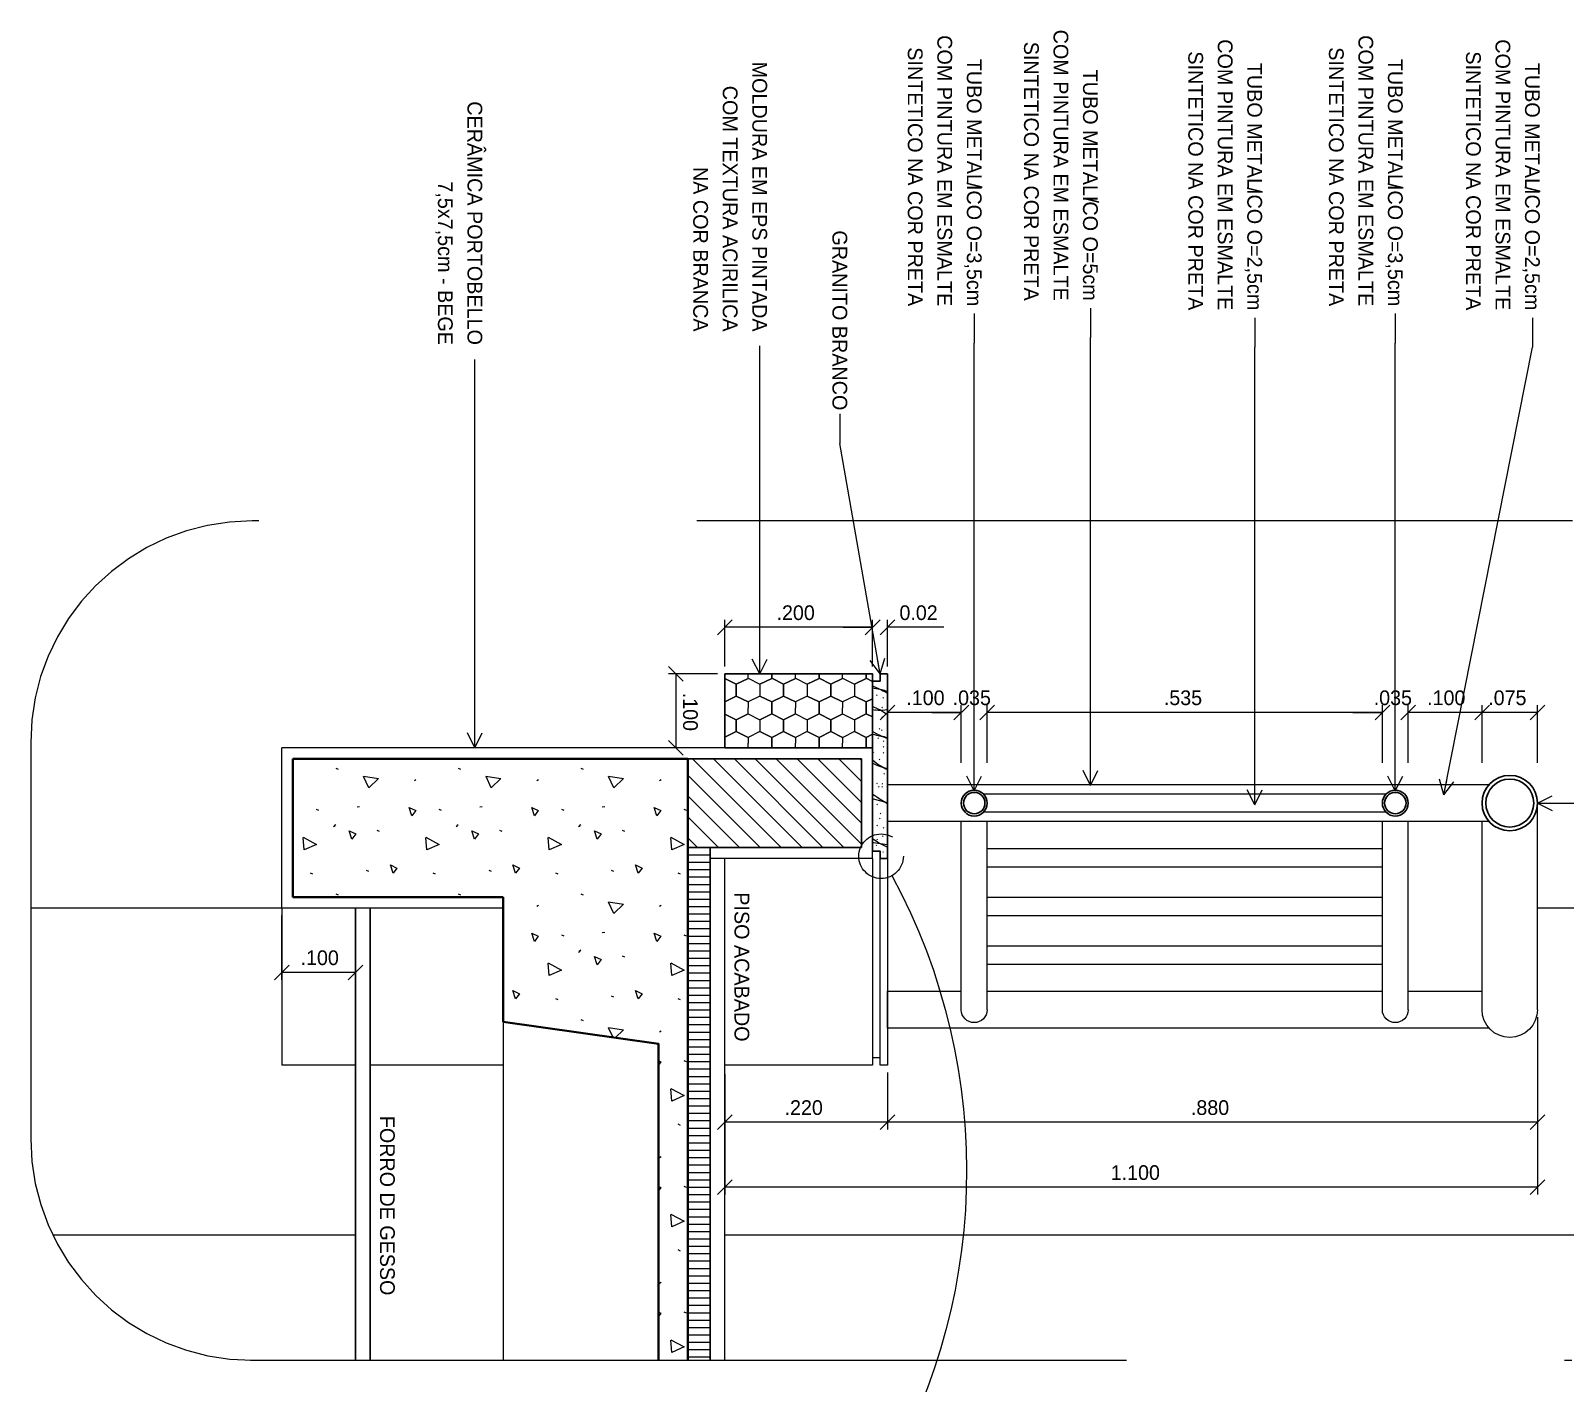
# Model space of a CAD drawing. Header units: metres. Extents: x -62 to 23, y -77 to 42.
# Drawn here: x -40.42 to -19.64, y -33.18 to -14.87 of the extents above; entities that cross this region are included whole.
import ezdxf
from ezdxf.enums import TextEntityAlignment as Align

# ---------------------------------------------------------------- set-up
doc = ezdxf.new("R2010")
doc.units = ezdxf.units.M
doc.header["$MEASUREMENT"] = 0
doc.linetypes.add('DGN Style 4', pattern=[3.163611, 1.580817, -0.790409, 0.001976, -0.790409])
for name, color, linetype, lineweight in [('11 - Acabamentos', 7, 'Continuous', 0), ('19 - Estrutura Metálica', 7, 'Continuous', 0), ('21 - Hachuras', 7, 'Continuous', 0), ('24 - Textos Gerais', 7, 'Continuous', 0), ('32 - Forro', 7, 'Continuous', 0), ('5 - Laje em Corte', 7, 'Continuous', 0), ('7 - Alvenaria', 7, 'Continuous', 0), ('Level 1-1', 7, 'Continuous', 0), ('Level 12', 7, 'Continuous', 0), ('Level 24-1', 7, 'Continuous', 0)]:
    doc.layers.add(name, color=color, linetype=linetype, lineweight=lineweight)
doc.styles.add('Style-CIVIL', font='CIVIL.shx')
doc.styles.add('Style-INTL_ENGINEERING', font='INTL_ENGINEERING.shx')
doc.dimstyles.get("Standard").update_dxf_attribs({"dimtxt": 0.18, "dimasz": 0.18, "dimexe": 0.18, "dimexo": 0.0625, "dimgap": 0.09, "dimtad": 0, "dimtih": 1, "dimtoh": 1, "dimdec": 4, "dimzin": 1, "dimdsep": 46, "dimtxsty": 'Standard', "dimcen": 0, "dimadec": 0, "dimazin": 0, "dimtfac": 1, "dimtdec": 4, "dimtofl": 0, "dimtmove": 0, "dimatfit": 3, "dimfxl": 0, "dimtolj": 1, "dimtzin": 1, "dimarcsym": 0})

# ---------------------------------------------------------------- blocks, each defined once
blk = doc.blocks.new('*U43')
at = {"layer": 'Level 24-1', "color": 7, "linetype": 'DGN Style 4', "lineweight": 13, "flags": 128}
for points in [[(1.2835, 0.2104), (-0.3169, 1.9802)], [(-1.4409, 0.9638), (0.1573, -0.8037)], [(0.7223, -0.8321), (1.2529, -0.3522)]]:
    blk.add_lwpolyline(points, dxfattribs=at)
at = {"layer": 'Level 24-1', "color": 7, "linetype": 'DGN Style 4', "lineweight": 13}
for centre, start, end in [((0.9846, -0.0555), 312.1218, 42.1218), ((0.454, -0.5354), 222.1218, 312.1218)]:
    blk.add_arc(centre, 0.4, start, end, dxfattribs=at)
blk = doc.blocks.new('*U44')
at = {"layer": '19 - Estrutura Metálica', "color": 172, "linetype": 'Continuous', "lineweight": 0, "ltscale": 10, "extrusion": (0, 0, -1), "flags": 128}
for points in [[(-0.3845, 0.025), (0.43, 0.025), (0.43, -0.025), (-0.3845, -0.025)], [(-0.2452, 0.0125), (0.3003, 0.0125)], [(0.3003, -0.0125), (-0.2452, -0.0125)]]:
    blk.add_lwpolyline(points, dxfattribs=at)
at = {"layer": '19 - Estrutura Metálica', "color": 172, "linetype": 'Continuous', "lineweight": 30, "ltscale": 10, "extrusion": (0, 0, -1)}
for centre, radius in [((-0.4125, 0), 0.0375), ((0.3125, 0), 0.0175), ((-0.2575, 0), 0.0175)]:
    blk.add_circle(centre, radius, dxfattribs=at)
blk = doc.blocks.new('*D128')
at = {"layer": 'Defpoints'}
for p in [(-20.02, -28.126), (-31.02, -28.901), (-31.02, -30.53), (-25.52, -30.53)]:
    blk.add_point(p, dxfattribs=at)
at = {"layer": 'Level 1-1', "color": 2, "linetype": 'Continuous', "lineweight": 0}
for p, q in [((-20.02, -28.225), (-20.02, -30.629)), ((-31.02, -29), (-31.02, -30.629)), ((-31.119, -30.629), (-30.92, -30.43)), ((-20.02, -30.53), (-31.02, -30.53)), ((-19.92, -30.43), (-20.119, -30.629))]:
    blk.add_line(p, q, dxfattribs=at)
at = {"layer": 'Level 1-1', "color": 2, "linetype": 'Continuous', "lineweight": 0, "style": 'Style-INTL_ENGINEERING'}
blk.add_text('1.100', height=0.199, dxfattribs=at).set_placement((-25.797, -30.331), align=Align.MIDDLE_LEFT)
blk = doc.blocks.new('_Oblique')
at = {"color": 0, "linetype": 'ByBlock', "lineweight": -2}
blk.add_line((0.5, 0.5), (-0.5, -0.5), dxfattribs=at)
blk = doc.blocks.new('*D130')
at = {"layer": 'Defpoints'}
for p in [(-31.02, -28.901), (-28.82, -28.876), (-31.02, -29.649), (-29.92, -29.649)]:
    blk.add_point(p, dxfattribs=at)
at = {"layer": 'Level 1-1', "color": 2, "linetype": 'Continuous', "lineweight": 0}
for p, q in [((-31.02, -29), (-31.02, -29.748)), ((-28.82, -28.975), (-28.82, -29.748)), ((-31.119, -29.749), (-30.92, -29.55)), ((-28.82, -29.649), (-31.02, -29.649)), ((-28.72, -29.55), (-28.919, -29.749))]:
    blk.add_line(p, q, dxfattribs=at)
at = {"layer": 'Level 1-1', "color": 2, "linetype": 'Continuous', "lineweight": 0, "style": 'Style-INTL_ENGINEERING'}
blk.add_text('.220', height=0.199, dxfattribs=at).set_placement((-30.212, -29.451), align=Align.MIDDLE_LEFT)
blk = doc.blocks.new('*D129')
at = {"layer": 'Defpoints'}
for p in [(-20.02, -28.126), (-28.82, -28.876), (-28.82, -29.649), (-24.42, -29.649)]:
    blk.add_point(p, dxfattribs=at)
at = {"layer": 'Level 1-1', "color": 2, "linetype": 'Continuous', "lineweight": 0}
for p, q in [((-20.02, -28.225), (-20.02, -29.748)), ((-28.82, -28.975), (-28.82, -29.748)), ((-28.919, -29.749), (-28.72, -29.55)), ((-20.02, -29.649), (-28.82, -29.649)), ((-19.92, -29.55), (-20.119, -29.749))]:
    blk.add_line(p, q, dxfattribs=at)
at = {"layer": 'Level 1-1', "color": 2, "linetype": 'Continuous', "lineweight": 0, "style": 'Style-INTL_ENGINEERING'}
blk.add_text('.880', height=0.199, dxfattribs=at).set_placement((-24.712, -29.451), align=Align.MIDDLE_LEFT)
blk = doc.blocks.new('*D132')
at = {"layer": 'Defpoints'}
for p in [(-21.77, -24.1), (-21.27, -24.1), (-21.77, -24.884), (-20.77, -24.884)]:
    blk.add_point(p, dxfattribs=at)
at = {"layer": 'Level 1-1', "color": 2, "linetype": 'Continuous', "lineweight": 0}
for p, q in [((-21.869, -24.2), (-21.67, -24.001)), ((-21.77, -24.785), (-21.77, -24.001)), ((-20.67, -24.001), (-20.869, -24.2)), ((-20.77, -24.785), (-20.77, -24.001)), ((-20.77, -24.1), (-21.77, -24.1))]:
    blk.add_line(p, q, dxfattribs=at)
at = {"layer": 'Level 1-1', "color": 2, "linetype": 'Continuous', "lineweight": 0, "style": 'Style-INTL_ENGINEERING'}
blk.add_text('.100', height=0.199, dxfattribs=at).set_placement((-21.514, -23.902), align=Align.MIDDLE_LEFT)
blk = doc.blocks.new('*D133')
at = {"layer": 'Defpoints'}
for p in [(-22.12, -24.1), (-21.945, -24.1), (-22.12, -24.884), (-21.77, -24.884)]:
    blk.add_point(p, dxfattribs=at)
at = {"layer": 'Level 1-1', "color": 2, "linetype": 'Continuous', "lineweight": 0}
for p, q in [((-22.02, -24.001), (-22.219, -24.2)), ((-22.12, -24.785), (-22.12, -24.001)), ((-21.869, -24.2), (-21.67, -24.001)), ((-21.77, -24.785), (-21.77, -24.001)), ((-22.519, -24.1), (-22.12, -24.1)), ((-21.371, -24.1), (-21.77, -24.1))]:
    blk.add_line(p, q, dxfattribs=at)
at = {"layer": 'Level 1-1', "color": 2, "linetype": 'Continuous', "lineweight": 0, "style": 'Style-INTL_ENGINEERING'}
blk.add_text('.035', height=0.199, dxfattribs=at).set_placement((-22.237, -23.902), align=Align.MIDDLE_LEFT)
blk = doc.blocks.new('*D134')
at = {"layer": 'Defpoints'}
for p in [(-27.47, -24.1), (-24.795, -24.1), (-27.47, -24.884), (-22.12, -24.884)]:
    blk.add_point(p, dxfattribs=at)
at = {"layer": 'Level 1-1', "color": 2, "linetype": 'Continuous', "lineweight": 0}
for p, q in [((-27.569, -24.2), (-27.37, -24.001)), ((-27.47, -24.785), (-27.47, -24.001)), ((-22.02, -24.001), (-22.219, -24.2)), ((-22.12, -24.785), (-22.12, -24.001)), ((-22.12, -24.1), (-27.47, -24.1))]:
    blk.add_line(p, q, dxfattribs=at)
at = {"layer": 'Level 1-1', "color": 2, "linetype": 'Continuous', "lineweight": 0, "style": 'Style-INTL_ENGINEERING'}
blk.add_text('.535', height=0.199, dxfattribs=at).set_placement((-25.078, -23.902), align=Align.MIDDLE_LEFT)
blk = doc.blocks.new('*D135')
at = {"layer": 'Defpoints'}
for p in [(-27.82, -24.1), (-27.645, -24.1), (-27.82, -24.884), (-27.47, -24.884)]:
    blk.add_point(p, dxfattribs=at)
at = {"layer": 'Level 1-1', "color": 2, "linetype": 'Continuous', "lineweight": 0}
for p, q in [((-27.72, -24.001), (-27.919, -24.2)), ((-27.82, -24.785), (-27.82, -24.001)), ((-27.569, -24.2), (-27.37, -24.001)), ((-27.47, -24.785), (-27.47, -24.001)), ((-28.219, -24.1), (-27.82, -24.1)), ((-27.071, -24.1), (-27.47, -24.1))]:
    blk.add_line(p, q, dxfattribs=at)
at = {"layer": 'Level 1-1', "color": 2, "linetype": 'Continuous', "lineweight": 0, "style": 'Style-INTL_ENGINEERING'}
blk.add_text('.035', height=0.199, dxfattribs=at).set_placement((-27.937, -23.902), align=Align.MIDDLE_LEFT)
blk = doc.blocks.new('*D136')
at = {"layer": 'Defpoints'}
for p in [(-28.82, -24.1), (-28.32, -24.1), (-28.82, -24.578), (-27.82, -24.884)]:
    blk.add_point(p, dxfattribs=at)
at = {"layer": 'Level 1-1', "color": 2, "linetype": 'Continuous', "lineweight": 0}
for p, q in [((-28.919, -24.2), (-28.72, -24.001)), ((-28.82, -24.479), (-28.82, -24.001)), ((-27.72, -24.001), (-27.919, -24.2)), ((-27.82, -24.785), (-27.82, -24.001)), ((-27.82, -24.1), (-28.82, -24.1))]:
    blk.add_line(p, q, dxfattribs=at)
at = {"layer": 'Level 1-1', "color": 2, "linetype": 'Continuous', "lineweight": 0, "style": 'Style-INTL_ENGINEERING'}
blk.add_text('.100', height=0.199, dxfattribs=at).set_placement((-28.564, -23.902), align=Align.MIDDLE_LEFT)
blk = doc.blocks.new('*D131')
at = {"layer": 'Defpoints'}
for p in [(-20.77, -24.1), (-20.395, -24.1), (-20.77, -24.884), (-20.02, -24.884)]:
    blk.add_point(p, dxfattribs=at)
at = {"layer": 'Level 1-1', "color": 2, "linetype": 'Continuous', "lineweight": 0}
for p, q in [((-20.869, -24.2), (-20.67, -24.001)), ((-20.77, -24.785), (-20.77, -24.001)), ((-19.92, -24.001), (-20.119, -24.2)), ((-20.02, -24.785), (-20.02, -24.001)), ((-20.02, -24.1), (-20.77, -24.1))]:
    blk.add_line(p, q, dxfattribs=at)
at = {"layer": 'Level 1-1', "color": 2, "linetype": 'Continuous', "lineweight": 0, "style": 'Style-INTL_ENGINEERING'}
blk.add_text('.075', height=0.199, dxfattribs=at).set_placement((-20.687, -23.902), align=Align.MIDDLE_LEFT)
blk = doc.blocks.new('*D137')
at = {"layer": 'Defpoints'}
for p in [(-31.02, -22.948), (-30.02, -22.948), (-31.02, -23.578), (-29.02, -23.578)]:
    blk.add_point(p, dxfattribs=at)
at = {"layer": 'Level 1-1', "color": 2, "linetype": 'Continuous', "lineweight": 0}
for p, q in [((-31.119, -23.048), (-30.92, -22.849)), ((-31.02, -23.479), (-31.02, -22.849)), ((-28.92, -22.849), (-29.119, -23.048)), ((-29.02, -23.479), (-29.02, -22.849)), ((-29.02, -22.948), (-31.02, -22.948))]:
    blk.add_line(p, q, dxfattribs=at)
at = {"layer": 'Level 1-1', "color": 2, "linetype": 'Continuous', "lineweight": 0, "style": 'Style-INTL_ENGINEERING'}
blk.add_text('.200', height=0.199, dxfattribs=at).set_placement((-30.321, -22.75), align=Align.MIDDLE_LEFT)
blk = doc.blocks.new('*D138')
at = {"layer": 'Defpoints'}
for p in [(-31.02, -23.578), (-31.686, -24.078), (-31.686, -24.578), (-31.02, -24.578)]:
    blk.add_point(p, dxfattribs=at)
at = {"layer": 'Level 1-1', "color": 2, "linetype": 'Continuous', "lineweight": 0}
for p, q in [((-31.785, -23.479), (-31.586, -23.678)), ((-31.119, -23.578), (-31.785, -23.578)), ((-31.686, -23.578), (-31.686, -24.578)), ((-31.586, -24.678), (-31.785, -24.479)), ((-31.119, -24.578), (-31.785, -24.578))]:
    blk.add_line(p, q, dxfattribs=at)
at = {"layer": 'Level 1-1', "color": 2, "linetype": 'Continuous', "lineweight": 0, "style": 'Style-INTL_ENGINEERING'}
blk.add_text('.100', height=0.199, rotation=270, dxfattribs=at).set_placement((-31.487, -23.834), align=Align.MIDDLE_LEFT)
blk = doc.blocks.new('*D139')
at = {"layer": 'Defpoints'}
for p in [(-37.02, -26.75), (-36.02, -26.75), (-37.02, -27.621), (-36.52, -27.621)]:
    blk.add_point(p, dxfattribs=at)
at = {"layer": 'Level 1-1', "color": 2, "linetype": 'Continuous', "lineweight": 0}
for p, q in [((-37.02, -26.849), (-37.02, -27.72)), ((-36.02, -26.849), (-36.02, -27.72)), ((-37.119, -27.72), (-36.92, -27.521)), ((-36.02, -27.621), (-37.02, -27.621)), ((-35.92, -27.521), (-36.119, -27.72))]:
    blk.add_line(p, q, dxfattribs=at)
at = {"layer": 'Level 1-1', "color": 2, "linetype": 'Continuous', "lineweight": 0, "style": 'Style-INTL_ENGINEERING'}
blk.add_text('.100', height=0.199, dxfattribs=at).set_placement((-36.764, -27.422), align=Align.MIDDLE_LEFT)
blk = doc.blocks.new('TerminatorOpen')
at = {"color": 0, "linetype": 'ByBlock', "lineweight": -2}
for q in [(-1, 0.5), (-1, 0), (-1, -0.5)]:
    blk.add_line((0, 0), q, dxfattribs=at)
blk = doc.blocks.new('*D318')
at = {"layer": 'Defpoints'}
for p in [(-28.82, -22.948), (-28.356, -22.948), (-29.02, -23.578), (-28.82, -23.578)]:
    blk.add_point(p, dxfattribs=at)
at = {"layer": 'Level 1-1', "color": 2, "linetype": 'Continuous', "lineweight": 0}
for p, q in [((-28.92, -22.849), (-29.119, -23.048)), ((-29.02, -23.479), (-29.02, -22.849)), ((-28.919, -23.048), (-28.72, -22.849)), ((-28.82, -23.479), (-28.82, -22.849)), ((-29.419, -22.948), (-29.02, -22.948)), ((-28.055, -22.948), (-28.82, -22.948))]:
    blk.add_line(p, q, dxfattribs=at)
at = {"layer": 'Level 1-1', "color": 2, "linetype": 'Continuous', "lineweight": 0, "style": 'Style-INTL_ENGINEERING'}
blk.add_text('0.02', height=0.199, dxfattribs=at).set_placement((-28.657, -22.75), align=Align.MIDDLE_LEFT)
blk = doc.blocks.new('*U323')
at = {"layer": '24 - Textos Gerais', "color": 2, "linetype": 'Continuous', "lineweight": 0}
blk.add_line((-0.6886, 0.05), (-0.5886, 0.05), dxfattribs=at)
at = {"layer": '24 - Textos Gerais', "color": 2, "linetype": 'Continuous', "lineweight": 0, "extrusion": (0, 0, -1), "insert": (-0.5398, 0.075), "char_height": 0.05, "attachment_point": 3, "text_direction": (-1, 0, 0), "line_spacing_factor": 1.2, "style": 'Style-CIVIL'}
blk.add_mtext('MOLDURA EM EPS PINTADA\\PCOM TEXTURA ACIRILICA\\PNA COR BRANCA\\P', dxfattribs=at)

msp = doc.modelspace()

# ---------------------------------------------------------------- hatches: boundary and pattern name
at = {"layer": '11 - Acabamentos', "linetype": 'Continuous', "lineweight": 0}
h = msp.add_hatch(dxfattribs=at)
h.set_pattern_fill('HONEY', color=8, style=0)
h.set_pattern_definition([(270, (-26.70653, -23.7196), (-0.64, 0.48), [0.16, -0.32]), (333.435, (-26.70653, -23.8796), (-1.28, 0.48), [0.178885, -1.96774]), (386.565, (-26.54653, -23.9596), (1.28, 0.48), [0.178885, -1.96774]), (450, (-26.38653, -23.8796), (-0.64, 0.48), [0.16, -0.32]), (153.435, (-26.38653, -23.7196), (-1.28, 0.48), [0.178885, -1.96774]), (206.565, (-26.54653, -23.6396), (1.28, 0.48), [0.178885, -1.96774]), (270, (-26.38653, -23.7196), (-0.64, 0.48), [0.16, -0.32]), (333.435, (-26.38653, -23.8796), (-1.28, 0.48), [0.178885, -1.96774]), (270, (-26.54653, -23.9596), (-0.64, 0.48), [0.08, -0.4]), (270, (-26.54653, -23.5596), (-0.64, 0.48), [0.08, -0.4]), (333.435, (-26.54653, -23.6396), (-1.28, 0.48), [0.178885, -1.96774]), (386.565, (-26.38653, -23.7196), (1.28, 0.48), [0.178885, -1.96774]), (206.565, (-26.22653, -23.6396), (1.28, 0.48), [0.178885, -1.96774]), (450, (-26.54653, -24.0396), (-0.64, 0.48), [0.08, -0.4]), (153.435, (-26.54653, -23.9596), (-1.28, 0.48), [0.178885, -1.96774]), (206.565, (-26.70653, -23.8796), (1.28, 0.48), [0.178885, -1.96774]), (333.435, (-26.86653, -23.6396), (-1.28, 0.48), [0.178885, -1.96774]), (386.565, (-26.70653, -23.7196), (1.28, 0.48), [0.178885, -1.96774]), (450, (-26.54653, -23.6396), (-0.64, 0.48), [0.08, -0.4]), (153.435, (-26.22653, -23.9596), (-1.28, 0.48), [0.178885, -1.96774]), (206.565, (-26.38653, -23.8796), (1.28, 0.48), [0.178885, -1.96774]), (270, (-26.22653, -23.9596), (-0.64, 0.48), [0.08, -0.4]), (450, (-26.22653, -23.6396), (-0.64, 0.48), [0.08, -0.4])])
h.paths.add_polyline_path([(-31.0198, -23.5782), (-31.0198, -24.5782), (-29.0198, -24.5782), (-29.0198, -23.5782)])

# ---------------------------------------------------------------- linework, layer by layer
at = {"layer": '11 - Acabamentos', "color": 30, "linetype": 'Continuous', "lineweight": 0}
for p, q in [((-28.9277, -23.6699), (-28.9198, -23.6782)), ((-28.9277, -23.6699), (-28.9198, -23.6782)), ((-28.9683, -23.8642), (-28.9605, -23.8725)), ((-28.9535, -23.7731), (-28.9457, -23.7815)), ((-28.8737, -23.7927), (-28.8659, -23.8011)), ((-28.9797, -24.0607), (-28.9718, -24.0691)), ((-28.8938, -24.0293), (-28.8859, -24.0376)), ((-28.8809, -23.9001), (-28.8731, -23.9085)), ((-28.8938, -24.1623), (-28.8859, -24.1706)), ((-28.9478, -24.4449), (-28.9399, -24.4533)), ((-28.9323, -24.319), (-28.9245, -24.3273)), ((-28.8989, -24.337), (-28.8911, -24.3453)), ((-28.8783, -24.4835), (-28.8705, -24.4918)), ((-29.0146, -24.6351), (-29.0068, -24.6434)), ((-28.8783, -24.5629), (-28.8705, -24.5712)), ((-28.8783, -24.6423), (-28.8705, -24.6506)), ((-28.9798, -24.7736), (-28.972, -24.7819)), ((-28.9298, -24.7327), (-28.9219, -24.7411)), ((-28.8681, -24.928), (-28.8602, -24.9364)), ((-28.9658, -25.0565), (-28.9579, -25.0648)), ((-28.9406, -25.1052), (-28.9328, -25.1135)), ((-28.8965, -25.0611), (-28.8886, -25.0694)), ((-28.8965, -25.1052), (-28.8886, -25.1135)), ((-28.9406, -25.2574), (-28.9328, -25.2658)), ((-28.9632, -25.3443), (-28.9553, -25.3526)), ((-28.9273, -25.5318), (-28.9195, -25.5401)), ((-28.9169, -25.4651), (-28.9091, -25.4734)), ((-28.9632, -25.627), (-28.9553, -25.6353)), ((-28.8759, -25.6602), (-28.8681, -25.6686)), ((-28.9736, -25.8941), (-28.9658, -25.9024)), ((-28.9632, -25.8171), (-28.9553, -25.8255)), ((-28.8853, -25.7717), (-28.8774, -25.78)), ((-28.8835, -25.9842), (-28.8756, -25.9925))]:
    msp.add_line(p, q, dxfattribs=at)
at = {"layer": '11 - Acabamentos', "color": 30, "linetype": 'Continuous', "lineweight": 13}
for p, q in [((-37.0198, -26.7505), (-37.0198, -24.5782)), ((-29.0198, -24.5782), (-37.0198, -24.5782)), ((-29.0198, -26.0782), (-31.2198, -26.0782)), ((-31.0198, -32.8729), (-31.0198, -26.0782)), ((-29.0198, -26.0782), (-29.0198, -28.8761)), ((-37.0198, -26.7505), (-40.4164, -26.7505)), ((-34.0198, -26.7505), (-37.0198, -26.7505)), ((-16.5446, -26.7505), (-20.0198, -26.7505)), ((-28.9198, -28.7761), (-29.0198, -28.7761)), ((-29.0198, -28.8761), (-31.0198, -28.8761)), ((-36.0198, -31.1777), (-40.1177, -31.1777)), ((-16.843, -31.1777), (-31.0198, -31.1777))]:
    msp.add_line(p, q, dxfattribs=at)
at = {"layer": '11 - Acabamentos', "color": 30, "linetype": 'Continuous', "lineweight": 30}
msp.add_line((-31.2198, -32.8729), (-31.2198, -25.9282), dxfattribs=at)
at = {"layer": '11 - Acabamentos', "color": 30, "linetype": 'Continuous', "lineweight": 30, "flags": 128}
for points in [[(-31.0198, -23.5782), (-31.0198, -24.5782), (-29.0198, -24.5782), (-29.0198, -23.5782)], [(-28.9198, -23.5782), (-28.8198, -23.5782), (-28.8198, -26.0782), (-28.9198, -26.0782), (-28.9198, -25.9782), (-29.0198, -25.9782), (-29.0198, -23.6782), (-28.9198, -23.6782)]]:
    msp.add_lwpolyline(points, close=True, dxfattribs=at)
at = {"layer": '11 - Acabamentos', "color": 30, "linetype": 'Continuous', "lineweight": 0, "flags": 128}
for points in [[(-29.0198, -23.7415), (-28.9313, -23.7789), (-28.909, -23.7919), (-28.8829, -23.8063), (-28.8593, -23.8181), (-28.8305, -23.8311), (-28.8198, -23.8376)], [(-29.0198, -23.7654), (-28.9993, -23.771), (-28.9457, -23.7815), (-28.9221, -23.7841), (-28.9012, -23.7906), (-28.8659, -23.8011), (-28.8397, -23.8076), (-28.8198, -23.8113)], [(-29.0198, -24.0187), (-29.0085, -24.0246), (-28.9692, -24.0429), (-28.9417, -24.0547), (-28.9156, -24.0665), (-28.8842, -24.0861), (-28.8672, -24.0992), (-28.8475, -24.1109), (-28.8214, -24.1253), (-28.8198, -24.1261)], [(-29.0198, -24.0602), (-28.998, -24.0665), (-28.9457, -24.0717), (-28.9195, -24.0717), (-28.8946, -24.0691), (-28.8567, -24.0639), (-28.8292, -24.0599), (-28.8198, -24.0582)], [(-29.0198, -24.3569), (-29.0019, -24.3672), (-28.9614, -24.3881), (-28.8724, -24.4299), (-28.8502, -24.4391), (-28.8198, -24.4542)], [(-29.0198, -24.3934), (-28.9928, -24.4012), (-28.9666, -24.409), (-28.8881, -24.426), (-28.8659, -24.4286), (-28.8462, -24.4338), (-28.8214, -24.4443), (-28.8198, -24.4445)], [(-29.0198, -24.7419), (-28.9929, -24.7649), (-28.9511, -24.7989), (-28.8412, -24.863), (-28.8198, -24.8747)], [(-29.0198, -24.7856), (-29.0178, -24.7872), (-28.9916, -24.8015), (-28.955, -24.8198), (-28.9262, -24.829), (-28.9013, -24.8355), (-28.8765, -24.8434), (-28.8542, -24.8499), (-28.8215, -24.8617), (-28.8198, -24.8624)], [(-29.0198, -25.2036), (-29.0106, -25.2109), (-28.99, -25.2246), (-28.9648, -25.2429), (-28.9328, -25.2658), (-28.8198, -25.3332)], [(-29.0198, -25.267), (-29.0106, -25.2688), (-28.8412, -25.3146), (-28.8198, -25.3194)], [(-29.0198, -25.8089), (-28.9969, -25.8265), (-28.9602, -25.8494), (-28.935, -25.8677), (-28.8198, -25.9261)], [(-29.0198, -25.8615), (-29.0037, -25.8632), (-28.9808, -25.8677), (-28.8824, -25.8815), (-28.8274, -25.8906), (-28.8198, -25.8924)]]:
    msp.add_lwpolyline(points, dxfattribs=at)
at = {"layer": '11 - Acabamentos', "color": 30, "linetype": 'Continuous', "lineweight": 13, "flags": 128}
for points in [[(-29.0198, -26.0782), (-29.0198, -24.5782)], [(-28.8198, -26.0782), (-28.8198, -28.8761), (-28.9198, -28.8761), (-28.9198, -26.0782)]]:
    msp.add_lwpolyline(points, dxfattribs=at)
at = {"layer": '19 - Estrutura Metálica', "color": 172, "linetype": 'Continuous', "lineweight": 0, "ltscale": 10}
for p, q in [((-20.0198, -28.1261), (-20.0198, -25.3282)), ((-27.8198, -28.1261), (-27.8198, -25.5782)), ((-27.4698, -28.1261), (-27.4698, -25.5782)), ((-22.1198, -28.1261), (-22.1198, -25.5782)), ((-21.7698, -28.1261), (-21.7698, -25.5782)), ((-20.7698, -28.1261), (-20.7698, -25.5782))]:
    msp.add_line(p, q, dxfattribs=at)
at = {"layer": '19 - Estrutura Metálica', "color": 172, "linetype": 'Continuous', "lineweight": 0, "ltscale": 10, "flags": 128}
for points in [[(-27.4698, -25.9437), (-22.1198, -25.9437)], [(-22.1198, -26.1937), (-27.4698, -26.1937)], [(-27.4698, -26.6027), (-22.1198, -26.6027)], [(-22.1198, -26.8527), (-27.4698, -26.8527)], [(-27.4698, -27.2616), (-22.1198, -27.2616)], [(-22.1198, -27.5116), (-27.4698, -27.5116)], [(-20.6743, -28.3761), (-28.8198, -28.3761), (-28.8198, -27.8761), (-27.8198, -27.8761)], [(-27.4698, -27.8761), (-22.1198, -27.8761)], [(-21.7698, -27.8761), (-20.7698, -27.8761)]]:
    msp.add_lwpolyline(points, dxfattribs=at)
at = {"layer": '19 - Estrutura Metálica', "color": 172, "linetype": 'Continuous', "lineweight": 30, "ltscale": 10}
for centre, radius in [((-20.3948, -25.3282), 0.325), ((-27.6448, -25.3282), 0.145), ((-21.9448, -25.3282), 0.145)]:
    msp.add_circle(centre, radius, dxfattribs=at)
at = {"layer": '19 - Estrutura Metálica', "color": 172, "linetype": 'Continuous', "lineweight": 0, "ltscale": 10, "extrusion": (0, 0, -1)}
for centre, radius in [((27.6448, -28.1261), 0.175), ((21.9448, -28.1261), 0.175), ((20.3948, -28.1261), 0.375)]:
    msp.add_arc(centre, radius, 180, 0, dxfattribs=at)
at = {"layer": '21 - Hachuras', "color": 8, "linetype": 'Continuous', "lineweight": 0}
for p, q in [((-36.2887, -24.8565), (-36.2567, -24.8708)), ((-34.6294, -24.8565), (-34.5974, -24.8708)), ((-32.9702, -24.8565), (-32.9382, -24.8708)), ((-31.4579, -24.7282), (-30.2579, -25.9282)), ((-31.175, -24.7282), (-29.975, -25.9282)), ((-30.8922, -24.7282), (-29.6922, -25.9282)), ((-30.6094, -24.7282), (-29.4094, -25.9282)), ((-30.3265, -24.7282), (-29.1698, -25.8849)), ((-30.0437, -24.7282), (-29.1698, -25.6021)), ((-29.7608, -24.7282), (-29.1698, -25.3192)), ((-29.478, -24.7282), (-29.1698, -25.0364)), ((-29.1951, -24.7282), (-29.1698, -24.7535)), ((-36.861, -25.0128), (-36.8698, -25.0187)), ((-35.2017, -25.0128), (-35.2231, -25.027)), ((-33.5425, -25.0128), (-33.5638, -25.027)), ((-31.8832, -25.0128), (-31.9045, -25.027)), ((-31.5198, -24.9491), (-30.5407, -25.9282)), ((-31.5198, -25.232), (-30.8236, -25.9282)), ((-36.552, -25.4107), (-36.52, -25.4249)), ((-35.9659, -25.3778), (-35.9978, -25.3814)), ((-34.8927, -25.4107), (-34.8608, -25.4249)), ((-34.3066, -25.3778), (-34.3386, -25.3814)), ((-33.2335, -25.4107), (-33.2015, -25.4249)), ((-32.6473, -25.3778), (-32.6793, -25.3814)), ((-31.5742, -25.4107), (-31.5422, -25.4249)), ((-31.5198, -25.5148), (-31.1064, -25.9282)), ((-36.2968, -25.6345), (-36.3181, -25.6487)), ((-36.2887, -25.6203), (-36.31, -25.6345)), ((-35.731, -25.6949), (-35.699, -25.7091)), ((-34.6375, -25.6345), (-34.6588, -25.6487)), ((-34.6294, -25.6203), (-34.6507, -25.6345)), ((-34.0717, -25.6949), (-34.0398, -25.7091)), ((-32.9783, -25.6345), (-32.9996, -25.6487)), ((-32.9702, -25.6203), (-32.9915, -25.6345)), ((-32.4125, -25.6949), (-32.3805, -25.7091)), ((-31.5198, -25.7976), (-31.3893, -25.9282)), ((-31.5198, -25.9282), (-31.2198, -25.9282)), ((-31.5198, -26.0282), (-31.2198, -26.0282)), ((-31.5198, -26.1282), (-31.2198, -26.1282)), ((-36.6337, -26.2703), (-36.6017, -26.2845)), ((-35.8766, -26.2348), (-35.8447, -26.249)), ((-34.9744, -26.2703), (-34.9424, -26.2845)), ((-34.2174, -26.2348), (-34.1854, -26.249)), ((-33.3152, -26.2703), (-33.2832, -26.2845)), ((-32.5581, -26.2348), (-32.5262, -26.249)), ((-31.6559, -26.2703), (-31.6239, -26.2845)), ((-31.5198, -26.2282), (-31.2198, -26.2282)), ((-31.5198, -26.3282), (-31.2198, -26.3282)), ((-36.2887, -26.558), (-36.2567, -26.5723)), ((-34.6294, -26.558), (-34.5974, -26.5723)), ((-32.9702, -26.558), (-32.9382, -26.5723)), ((-31.5198, -26.4282), (-31.2198, -26.4282)), ((-31.5198, -26.5282), (-31.2198, -26.5282)), ((-33.5425, -26.7143), (-33.5638, -26.7285)), ((-31.8832, -26.7143), (-31.9045, -26.7285)), ((-31.5198, -26.6282), (-31.2198, -26.6282)), ((-31.5198, -26.7282), (-31.2198, -26.7282)), ((-31.5198, -26.8282), (-31.2198, -26.8282)), ((-31.5198, -26.9282), (-31.2198, -26.9282)), ((-33.2335, -27.1122), (-33.2015, -27.1264)), ((-32.6473, -27.0793), (-32.6793, -27.0829)), ((-31.5742, -27.1122), (-31.5422, -27.1264)), ((-31.5198, -27.0282), (-31.2198, -27.0282)), ((-31.5198, -27.1282), (-31.2198, -27.1282)), ((-32.9783, -27.336), (-32.9996, -27.3502)), ((-32.9702, -27.3218), (-32.9915, -27.336)), ((-32.4125, -27.3964), (-32.3805, -27.4106)), ((-31.5198, -27.2282), (-31.2198, -27.2282)), ((-31.5198, -27.3282), (-31.2198, -27.3282)), ((-31.5198, -27.4282), (-31.2198, -27.4282)), ((-31.5198, -27.5282), (-31.2198, -27.5282)), ((-31.5198, -27.6282), (-31.2198, -27.6282)), ((-31.5198, -27.7282), (-31.2198, -27.7282)), ((-31.5198, -27.8282), (-31.2198, -27.8282)), ((-33.3152, -27.9718), (-33.2832, -27.986)), ((-32.5581, -27.9363), (-32.5262, -27.9505)), ((-31.6559, -27.9718), (-31.6239, -27.986)), ((-31.5198, -27.9282), (-31.2198, -27.9282)), ((-31.5198, -28.0282), (-31.2198, -28.0282)), ((-31.5198, -28.1282), (-31.2198, -28.1282)), ((-31.5198, -28.2282), (-31.2198, -28.2282)), ((-32.9702, -28.2595), (-32.9382, -28.2738)), ((-32.5342, -28.5001), (-32.5937, -28.3718)), ((-31.8832, -28.4158), (-31.9045, -28.43)), ((-31.5198, -28.3282), (-31.2198, -28.3282)), ((-31.5198, -28.4282), (-31.2198, -28.4282)), ((-31.5198, -28.5282), (-31.2198, -28.5282)), ((-31.5198, -28.6282), (-31.2198, -28.6282)), ((-31.5742, -28.8137), (-31.5422, -28.8279)), ((-31.5198, -28.7282), (-31.2198, -28.7282)), ((-31.5198, -28.8282), (-31.2198, -28.8282)), ((-31.5198, -28.9282), (-31.2198, -28.9282)), ((-31.5198, -29.0282), (-31.2198, -29.0282)), ((-31.5198, -29.1282), (-31.2198, -29.1282)), ((-31.5198, -29.2282), (-31.2198, -29.2282)), ((-31.5198, -29.3282), (-31.2198, -29.3282)), ((-31.5198, -29.4282), (-31.2198, -29.4282)), ((-31.6559, -29.6733), (-31.6239, -29.6875)), ((-31.5198, -29.5282), (-31.2198, -29.5282)), ((-31.5198, -29.6282), (-31.2198, -29.6282)), ((-31.5198, -29.7282), (-31.2198, -29.7282)), ((-31.5198, -29.8282), (-31.2198, -29.8282)), ((-31.8832, -30.1173), (-31.9045, -30.1315)), ((-31.5198, -29.9282), (-31.2198, -29.9282)), ((-31.5198, -30.0282), (-31.2198, -30.0282)), ((-31.5198, -30.1282), (-31.2198, -30.1282)), ((-31.5198, -30.2282), (-31.2198, -30.2282)), ((-31.5198, -30.3282), (-31.2198, -30.3282)), ((-31.5742, -30.5152), (-31.5422, -30.5294)), ((-31.5198, -30.4282), (-31.2198, -30.4282)), ((-31.5198, -30.5282), (-31.2198, -30.5282)), ((-31.5198, -30.6282), (-31.2198, -30.6282)), ((-31.5198, -30.7282), (-31.2198, -30.7282)), ((-31.5198, -30.8282), (-31.2198, -30.8282)), ((-31.5198, -30.9282), (-31.2198, -30.9282)), ((-31.5198, -31.0282), (-31.2198, -31.0282)), ((-31.5198, -31.1282), (-31.2198, -31.1282)), ((-31.5198, -31.2282), (-31.2198, -31.2282)), ((-31.5198, -31.3282), (-31.2198, -31.3282)), ((-31.6559, -31.3748), (-31.6239, -31.389)), ((-31.5198, -31.4282), (-31.2198, -31.4282)), ((-31.5198, -31.5282), (-31.2198, -31.5282)), ((-31.5198, -31.6282), (-31.2198, -31.6282)), ((-31.5198, -31.7282), (-31.2198, -31.7282)), ((-31.8832, -31.8188), (-31.9045, -31.833)), ((-31.5198, -31.8282), (-31.2198, -31.8282)), ((-31.5198, -31.9282), (-31.2198, -31.9282)), ((-31.5198, -32.0282), (-31.2198, -32.0282)), ((-31.5198, -32.1282), (-31.2198, -32.1282)), ((-31.5742, -32.2167), (-31.5422, -32.2309)), ((-31.5198, -32.2282), (-31.2198, -32.2282)), ((-31.5198, -32.3282), (-31.2198, -32.3282)), ((-31.5198, -32.4282), (-31.2198, -32.4282)), ((-31.5198, -32.5282), (-31.2198, -32.5282)), ((-31.5198, -32.6282), (-31.2198, -32.6282)), ((-31.5198, -32.7282), (-31.2198, -32.7282)), ((-31.5198, -32.8282), (-31.2198, -32.8282))]:
    msp.add_line(p, q, dxfattribs=at)
at = {"layer": '21 - Hachuras', "color": 8, "linetype": 'Continuous', "lineweight": 0, "flags": 128}
for points in [[(-35.9134, -24.9654), (-35.7104, -24.9936), (-35.8417, -25.1208), (-35.9122, -24.9688)], [(-34.2541, -24.9654), (-34.0511, -24.9936), (-34.1825, -25.1208), (-34.2529, -24.9688)], [(-32.5949, -24.9654), (-32.3919, -24.9936), (-32.5232, -25.1208), (-32.5937, -24.9688)], [(-36.8698, -25.4259), (-36.8646, -25.4284), (-36.8698, -25.4354)], [(-35.2941, -25.3858), (-35.2053, -25.4284), (-35.2586, -25.4995), (-35.2941, -25.3858)], [(-33.6348, -25.3858), (-33.546, -25.4284), (-33.5993, -25.4995), (-33.6348, -25.3858)], [(-31.9756, -25.3858), (-31.8868, -25.4284), (-31.9401, -25.4995), (-31.9756, -25.3858)], [(-36.104, -25.702), (-36.0152, -25.7446), (-36.0685, -25.8157), (-36.104, -25.702)], [(-34.4447, -25.702), (-34.3559, -25.7446), (-34.4092, -25.8157), (-34.4447, -25.702)], [(-32.7855, -25.702), (-32.6966, -25.7446), (-32.7499, -25.8157), (-32.7855, -25.702)], [(-36.7296, -25.7908), (-36.5484, -25.8867), (-36.7154, -25.9613), (-36.7296, -25.7944)], [(-35.0703, -25.7908), (-34.8892, -25.8867), (-35.0561, -25.9613), (-35.0703, -25.7944)], [(-33.4111, -25.7908), (-33.2299, -25.8867), (-33.3968, -25.9613), (-33.4111, -25.7944)], [(-31.7518, -25.7908), (-31.5706, -25.8867), (-31.7376, -25.9613), (-31.7518, -25.7944)], [(-35.548, -26.1645), (-35.4592, -26.2071), (-35.5125, -26.2781), (-35.548, -26.1645)], [(-33.8888, -26.1645), (-33.7999, -26.2071), (-33.8532, -26.2781), (-33.8888, -26.1645)], [(-32.2295, -26.1645), (-32.1407, -26.2071), (-32.194, -26.2781), (-32.2295, -26.1645)], [(-32.5949, -26.6669), (-32.3919, -26.6951), (-32.5232, -26.8223), (-32.5937, -26.6703)], [(-33.6348, -27.0873), (-33.546, -27.1299), (-33.5993, -27.201), (-33.6348, -27.0873)], [(-31.9756, -27.0873), (-31.8868, -27.1299), (-31.9401, -27.201), (-31.9756, -27.0873)], [(-32.7855, -27.4035), (-32.6966, -27.4461), (-32.7499, -27.5172), (-32.7855, -27.4035)], [(-33.4111, -27.4923), (-33.2299, -27.5882), (-33.3968, -27.6628), (-33.4111, -27.4959)], [(-31.7518, -27.4923), (-31.5706, -27.5882), (-31.7376, -27.6628), (-31.7518, -27.4959)], [(-33.8888, -27.866), (-33.7999, -27.9086), (-33.8532, -27.9796), (-33.8888, -27.866)], [(-32.2295, -27.866), (-32.1407, -27.9086), (-32.194, -27.9796), (-32.2295, -27.866)], [(-32.5949, -28.3684), (-32.3919, -28.3966), (-32.5033, -28.5045)], [(-31.9198, -28.8156), (-31.8868, -28.8314), (-31.9198, -28.8755)], [(-31.7518, -29.1938), (-31.5706, -29.2897), (-31.7376, -29.3643), (-31.7518, -29.1974)], [(-31.9198, -30.5171), (-31.8868, -30.5329), (-31.9198, -30.577)], [(-31.7518, -30.8953), (-31.5706, -30.9912), (-31.7376, -31.0658), (-31.7518, -30.8989)], [(-31.9198, -32.2186), (-31.8868, -32.2344), (-31.9198, -32.2785)], [(-31.7518, -32.5968), (-31.5706, -32.6927), (-31.7376, -32.7673), (-31.7518, -32.6004)]]:
    msp.add_lwpolyline(points, dxfattribs=at)
at = {"layer": '24 - Textos Gerais', "color": 2, "linetype": 'Continuous', "lineweight": 0, "extrusion": (0, 0, -1)}
msp.add_line((-34.4045, -19.7199), (-34.4045, -19.3199), dxfattribs=at)
at = {"layer": '32 - Forro', "color": 30, "linetype": 'Continuous', "lineweight": 30}
for p, q in [((-36.0198, -26.7505), (-36.0198, -32.8727)), ((-35.8198, -26.7505), (-35.8198, -32.8727))]:
    msp.add_line(p, q, dxfattribs=at)
at = {"layer": '5 - Laje em Corte', "color": 1, "linetype": 'Continuous', "lineweight": 40}
for p, q in [((-31.5198, -24.7282), (-36.8698, -24.7282)), ((-36.8698, -26.6005), (-36.8698, -24.7282)), ((-31.5198, -32.8729), (-31.5198, -24.7282)), ((-34.0198, -26.6005), (-36.8698, -26.6005))]:
    msp.add_line(p, q, dxfattribs=at)
at = {"layer": '5 - Laje em Corte', "color": 1, "linetype": 'Continuous', "lineweight": 0}
for p, q in [((-37.0198, -26.7505), (-37.0198, -28.8761)), ((-34.0198, -28.2878), (-34.0198, -32.8728)), ((-36.0198, -28.8761), (-37.0198, -28.8761)), ((-34.0198, -28.8761), (-35.8198, -28.8761))]:
    msp.add_line(p, q, dxfattribs=at)
at = {"layer": '5 - Laje em Corte', "color": 1, "linetype": 'Continuous', "lineweight": 40, "flags": 128}
msp.add_lwpolyline([(-31.9198, -32.8729), (-31.9198, -28.5878), (-34.0198, -28.2878), (-34.0198, -26.6005)], dxfattribs=at)
at = {"layer": '7 - Alvenaria', "color": 7, "linetype": 'Continuous', "lineweight": 30, "ltscale": 10}
for p, q in [((-29.1698, -24.7282), (-31.5198, -24.7282)), ((-29.1698, -25.9282), (-31.5198, -25.9282))]:
    msp.add_line(p, q, dxfattribs=at)
at = {"layer": '7 - Alvenaria', "color": 7, "linetype": 'Continuous', "lineweight": 30, "ltscale": 10, "flags": 128}
msp.add_lwpolyline([(-29.1698, -25.9282), (-29.1698, -24.7282)], dxfattribs=at)
at = {"layer": 'Level 1-1', "color": 2, "linetype": 'Continuous', "lineweight": 0, "extrusion": (0, 0, -1)}
msp.add_arc((36.1636, -30.3068), 8.4153, 151.64567, 211.87581, dxfattribs=at)
at = {"layer": 'Level 12', "color": 2, "linetype": 'Continuous', "lineweight": 0}
for p, q in [((-26.0723, -18.626), (-26.0724, -19.026)), ((-27.6448, -18.7004), (-27.6449, -19.1004)), ((-23.8484, -18.7557), (-23.8484, -19.1557)), ((-21.9448, -18.7004), (-21.9448, -19.1004)), ((-20.089, -18.7557), (-20.089, -19.1557)), ((-29.4646, -20.0569), (-29.4646, -20.4569))]:
    msp.add_line(p, q, dxfattribs=at)
at = {"layer": 'Level 24-1', "color": 7, "linetype": 'DGN Style 4', "lineweight": 13}
msp.add_circle((-28.9057, -26.0476), 0.3014, dxfattribs=at)

# ---------------------------------------------------------------- block references
at = {"layer": '19 - Estrutura Metálica', "color": 172, "linetype": 'Continuous', "lineweight": 30, "ltscale": 10, "extrusion": (0, 0, -1), "xscale": 10, "yscale": 10, "zscale": 10, "rotation": 180}
msp.add_blockref('*U44', (24.5198, -25.3282), dxfattribs=at)
at = {"layer": '24 - Textos Gerais', "color": 2, "linetype": 'Continuous', "lineweight": 0, "extrusion": (0, 0, -1), "xscale": 4, "yscale": 4, "zscale": 4, "rotation": 90}
msp.add_blockref('*U323', (30.7486, -16.7844), dxfattribs=at)
at = {"layer": 'Level 24-1', "color": 7, "linetype": 'DGN Style 4', "lineweight": 13, "xscale": 7.500005604330255, "yscale": 7.500005604330255, "zscale": 7.500005604330255, "rotation": 227.8806572216595}
msp.add_blockref('*U43', (-32.1551, -24.6743), dxfattribs=at)

# ---------------------------------------------------------------- texts
at = {"layer": '24 - Textos Gerais', "color": 2, "linetype": 'Continuous', "lineweight": 0, "insert": (-34.3045, -19.1245), "char_height": 0.2, "attachment_point": 3, "rotation": 270, "line_spacing_factor": 1.2, "style": 'Style-CIVIL'}
msp.add_mtext('{\\Fintl_engineering|c0;CERÂMICA PORTOBELLO\\P7,5x7,5cm - BEGE}', dxfattribs=at)
at = {"layer": 'Level 12', "color": 2, "linetype": 'Continuous', "lineweight": 13, "style": 'Style-CIVIL'}
for p in [(-27.6462, -16.9612), (-23.8511, -17.027), (-21.9461, -16.9706), (-20.0917, -17.0183), (-26.0665, -17.1639)]:
    msp.add_text('/', height=0.2, rotation=269.99965, dxfattribs=at).set_placement(p, align=Align.MIDDLE_CENTER)
msp.add_text('FORRO DE GESSO', height=0.1995, rotation=269.99998, dxfattribs=at).set_placement((-35.5886, -29.5631), align=Align.MIDDLE_LEFT)
at = {"layer": 'Level 12', "color": 2, "linetype": 'Continuous', "lineweight": 13}
for s, insert, char_height, attachment_point, rotation, line_spacing_factor, style in [('TUBO METALICO O=3,5cm\\PCOM PINTURA EM ESMALTE\\PSINTETICO NA COR PRETA\\P', (-27.5447, -18.6005), 0.199996, 3, 269.99965, 1.197972, 'Style-CIVIL'), ('TUBO METALICO O=5cm\\PCOM PINTURA EM ESMALTE\\PSINTETICO NA COR PRETA\\P', (-25.9722, -18.5261), 0.199996, 3, 269.99965, 1.197972, 'Style-CIVIL'), ('TUBO METALICO O=3,5cm\\PCOM PINTURA EM ESMALTE\\PSINTETICO NA COR PRETA\\P', (-21.8447, -18.6005), 0.199996, 3, 269.99965, 1.197972, 'Style-CIVIL'), ('TUBO METALICO O=2,5cm\\PCOM PINTURA EM ESMALTE\\PSINTETICO NA COR PRETA\\P', (-23.7482, -18.6558), 0.199996, 3, 269.99965, 1.197972, 'Style-CIVIL'), ('TUBO METALICO O=2,5cm\\PCOM PINTURA EM ESMALTE\\PSINTETICO NA COR PRETA\\P', (-19.9888, -18.6558), 0.199996, 3, 269.99965, 1.197972, 'Style-CIVIL'), ('GRANITO BRANCO\\P', (-29.3646, -20.0107), 0.199996, 3, 270, 1.197942, 'Style-CIVIL'), ('PISO ACABADO\\P', (-30.7916, -27.5464), 0.199998, 5, 270, 1.200006, 'Style-INTL_ENGINEERING')]:
    msp.add_mtext(s, dxfattribs=dict(at, insert=insert, char_height=char_height, attachment_point=attachment_point, rotation=rotation, line_spacing_factor=line_spacing_factor, style=style))

# ---------------------------------------------------------------- dimensions: what is measured, and where the dimension line sits
at = {"layer": 'Level 1-1', "color": 2, "linetype": 'Continuous', "lineweight": 0}
for base, p1, p2, angle, picture, middle in [((-31.0198, -22.9482), (-29.0198, -23.5782), (-31.0198, -23.5782), 180, '*D137', (-30.0198, -22.9482)), ((-31.6857, -24.5782), (-31.0198, -23.5782), (-31.0198, -24.5782), 270, '*D138', (-31.6857, -24.0782)), ((-28.8198, -24.1003), (-27.8198, -24.8841), (-28.8198, -24.5782), 180, '*D136', (-28.3198, -24.1003)), ((-27.8198, -24.1003), (-27.4698, -24.8841), (-27.8198, -24.8841), 180, '*D135', (-27.6448, -24.1003)), ((-27.4698, -24.1003), (-22.1198, -24.8841), (-27.4698, -24.8841), 180, '*D134', (-24.7948, -24.1003)), ((-22.1198, -24.1003), (-21.7698, -24.8841), (-22.1198, -24.8841), 180, '*D133', (-21.9448, -24.1003)), ((-21.7698, -24.1003), (-20.7698, -24.8841), (-21.7698, -24.8841), 180, '*D132', (-21.2698, -24.1003)), ((-20.7698, -24.1003), (-20.0198, -24.8841), (-20.7698, -24.8841), 180, '*D131', (-20.3948, -24.1003)), ((-37.0198, -27.6208), (-36.0198, -26.7505), (-37.0198, -26.7505), 180, '*D139', (-36.5198, -27.6208)), ((-31.0198, -30.5299), (-20.0198, -28.1261), (-31.0198, -28.9014), 180, '*D128', (-25.5198, -30.5299)), ((-28.8198, -29.6494), (-20.0198, -28.1261), (-28.8198, -28.8761), 180, '*D129', (-24.4198, -29.6494)), ((-31.0198, -29.6494), (-28.8198, -28.8761), (-31.0198, -28.9014), 180, '*D130', (-29.9198, -29.6494))]:
    dim = msp.add_linear_dim(base=base, p1=p1, p2=p2, angle=angle, dimstyle='Standard', override={"dimtxt": 0.199, "dimasz": 0.199, "dimexe": 0.099, "dimexo": 0.099, "dimgap": 0.099, "dimtad": 1, "dimtih": 0, "dimtoh": 0, "dimdec": 3, "dimlfac": 0.1, "dimzin": 7, "dimtxsty": 'Style-INTL_ENGINEERING', "dimblk": 'Oblique', "dimclre": 2, "dimtdec": 3, "dimatfit": 1, "dimfrac": 2, "dimtolj": 0, "dimtzin": 7, "dimlwe": 0}, dxfattribs=at)
    dim.commit()
    dim.dimension.update_dxf_attribs({"geometry": picture, "text_midpoint": middle})
dim = msp.add_linear_dim(base=(-28.8198, -22.9482), p1=(-29.0198, -23.5782), p2=(-28.8198, -23.5782), dimstyle='Standard', override={"dimtxt": 0.199, "dimasz": 0.199, "dimexe": 0.099, "dimexo": 0.099, "dimgap": 0.099, "dimtad": 1, "dimtih": 0, "dimtoh": 0, "dimdec": 2, "dimlfac": 0.1, "dimzin": 3, "dimtxsty": 'Style-INTL_ENGINEERING', "dimblk": 'Oblique', "dimclre": 2, "dimtdec": 2, "dimatfit": 1, "dimfrac": 2, "dimtolj": 0, "dimtzin": 3, "dimlwe": 0}, dxfattribs=at)
dim.commit()
dim.dimension.update_dxf_attribs({"geometry": '*D318', "text_midpoint": (-28.3562, -22.9482), "dimtype": 160})

# ---------------------------------------------------------------- leaders
at = {"layer": 'Level 12', "color": 2, "linetype": 'Continuous', "lineweight": 0}
for points in [[(-27.6448, -25.163), (-27.6449, -19.1004)], [(-26.0723, -25.0886), (-26.0724, -19.026)], [(-21.9448, -25.163), (-21.9448, -19.1004)], [(-23.8484, -25.3498), (-23.8484, -19.1557)], [(-21.2875, -25.2183), (-20.089, -19.1557)], [(-34.4045, -24.5782), (-34.4045, -19.7199)], [(-30.5486, -23.5782), (-30.5486, -19.5388)], [(-28.9198, -23.5782), (-29.4646, -20.4569)], [(-20.0199, -25.3282), (-15.1174, -25.3282)]]:
    msp.add_leader(points, dimstyle='Standard', override={"dimtxt": 0.2, "dimasz": 0.2, "dimgap": 0, "dimtad": 1, "dimtxsty": 'Style-CIVIL', "dimldrblk": 'TerminatorOpen'}, dxfattribs=at)

doc.saveas('drawing.dxf')
